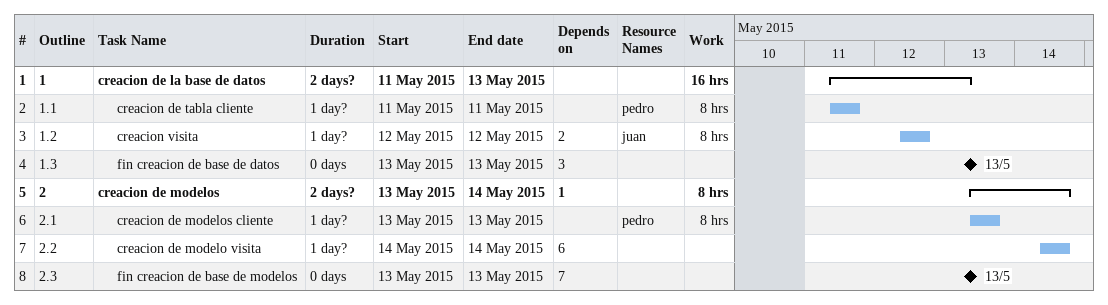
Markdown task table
| ID | WBS | Task | Duration | Start | Finish | Predecessors | Resources | Work (h) |
|---|---|---|---|---|---|---|---|---|
| 1 | 1 | **creacion de la base de datos** | 2d? | 2015-05-11 | 2015-05-13 |  |  | 16 |
| 2 | 1.1 | creacion de tabla cliente | 1d? | 2015-05-11 | 2015-05-11 |  | pedro | 8 |
| 3 | 1.2 | creacion visita | 1d? | 2015-05-12 | 2015-05-12 | 2 | juan | 8 |
| 4 | 1.3 | fin creacion de base de datos | 0d | 2015-05-13 | 2015-05-13 | 3 |  |  |
| 5 | 2 | **creacion de modelos** | 2d? | 2015-05-13 | 2015-05-14 | 1 |  | 8 |
| 6 | 2.1 | creacion de modelos cliente | 1d? | 2015-05-13 | 2015-05-13 |  | pedro | 8 |
| 7 | 2.2 | creacion de modelo visita | 1d? | 2015-05-14 | 2015-05-14 | 6 |  |  |
| 8 | 2.3 | fin creacion de base de modelos | 0d | 2015-05-13 | 2015-05-13 | 7 |  |  |
